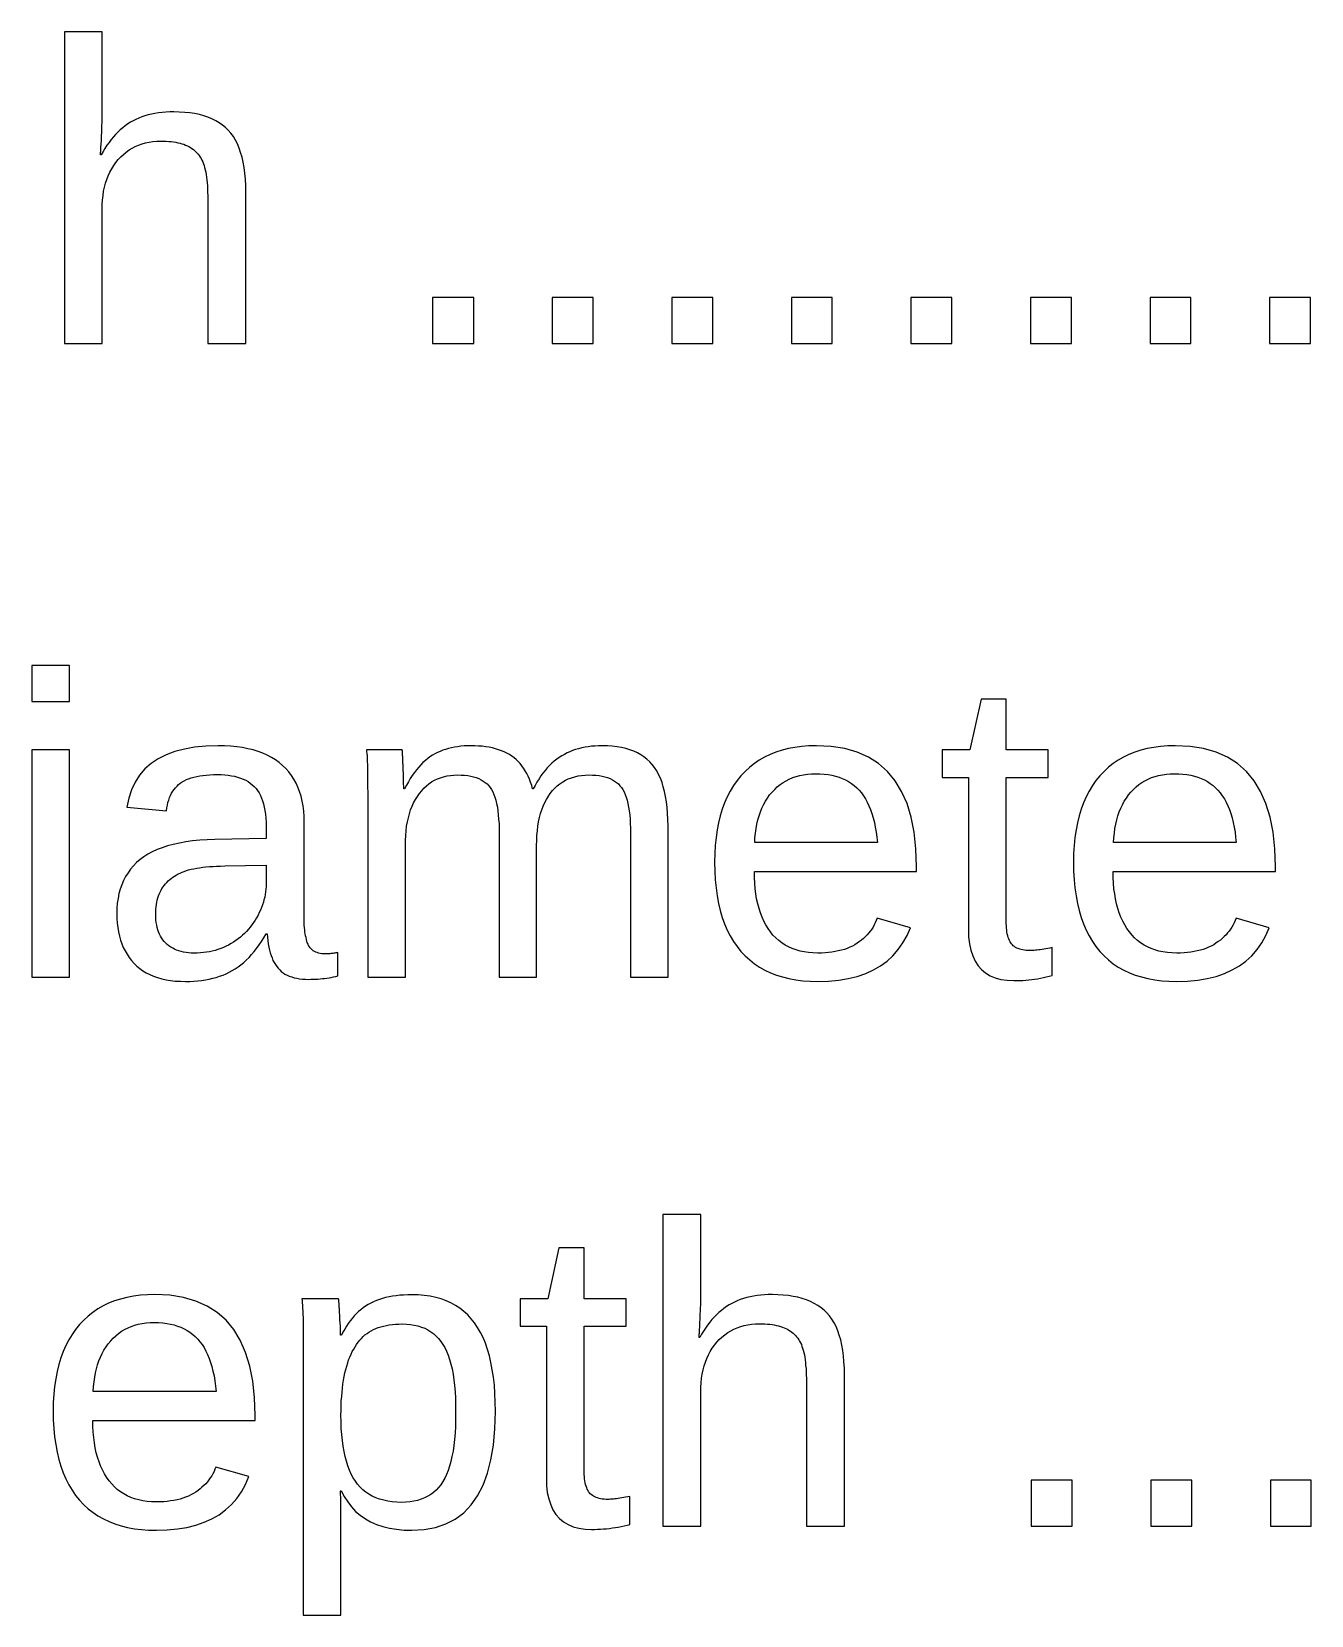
# Model space of a CAD drawing. Extents: x -27 to 133, y -77 to 15.
# Drawn here: x 105.74 to 112.55, y -30.22 to -21.78 of the extents above; entities that cross this region are included whole.
import ezdxf

# ---------------------------------------------------------------- set-up
doc = ezdxf.new("R2010")
doc.units = 0
doc.layers.get('0').update_dxf_attribs({"linetype": 'CONTINUOUS'})

msp = doc.modelspace()

# ---------------------------------------------------------------- linework, layer by layer
for points in [[(106.114, -22.7286), (106.115, -22.7033), (106.116, -22.6789), (106.119, -22.6552), (106.122, -22.6324), (106.127, -22.6104), (106.132, -22.5892), (106.139, -22.5688), (106.147, -22.5492), (106.155, -22.5304), (106.165, -22.5125), (106.176, -22.4953), (106.187, -22.4789), (106.2, -22.4634), (106.213, -22.4488), (106.228, -22.4354), (106.242, -22.4232), (106.258, -22.4121), (106.274, -22.4022), (106.291, -22.3935), (106.308, -22.3859), (106.327, -22.3795), (106.345, -22.3742), (106.365, -22.3702), (106.385, -22.3672), (106.406, -22.3655), (106.428, -22.3649), (106.442, -22.3651), (106.456, -22.3656), (106.469, -22.3665), (106.482, -22.3677), (106.495, -22.3692), (106.507, -22.3711), (106.518, -22.3734), (106.529, -22.3759), (106.539, -22.3789), (106.549, -22.3821), (106.559, -22.3857), (106.568, -22.3897), (106.576, -22.394), (106.584, -22.3987), (106.592, -22.4037), (106.6, -22.4092), (106.607, -22.415), (106.613, -22.4213), (106.619, -22.4279), (106.625, -22.4349), (106.631, -22.4423), (106.636, -22.4501), (106.641, -22.4583), (106.646, -22.4669), (106.65, -22.4758), (106.654, -22.4852), (106.657, -22.4951), (106.66, -22.5059), (106.663, -22.5173), (106.666, -22.5296), (106.668, -22.5426), (106.67, -22.5565), (106.672, -22.5711), (106.674, -22.5864), (106.675, -22.6026), (106.676, -22.6195), (106.676, -22.6372), (106.677, -22.6556), (106.677, -22.6749), (106.677, -23.4424), (106.88, -23.4424), (106.88, -22.6357), (106.879, -22.601), (106.877, -22.5679), (106.875, -22.5364), (106.871, -22.5064), (106.866, -22.478), (106.86, -22.4512), (106.852, -22.4259), (106.844, -22.4022), (106.835, -22.3801), (106.824, -22.3595), (106.813, -22.3406), (106.8, -22.3231), (106.786, -22.3073), (106.771, -22.2928), (106.755, -22.2795), (106.738, -22.2673), (106.719, -22.2563), (106.699, -22.2465), (106.678, -22.2378), (106.656, -22.2302), (106.632, -22.2239), (106.607, -22.2187), (106.581, -22.2146), (106.554, -22.2117), (106.525, -22.21), (106.496, -22.2094), (106.475, -22.2097), (106.454, -22.2107), (106.434, -22.2123), (106.414, -22.2146), (106.395, -22.2176), (106.377, -22.2212), (106.359, -22.2254), (106.342, -22.2304), (106.325, -22.2359), (106.309, -22.2422), (106.294, -22.249), (106.279, -22.2566), (106.265, -22.2648), (106.251, -22.2737), (106.237, -22.2833), (106.224, -22.2937), (106.211, -22.3048), (106.198, -22.3167), (106.186, -22.3294), (106.174, -22.3427), (106.162, -22.3569), (106.151, -22.3718), (106.14, -22.3874), (106.129, -22.4038), (106.119, -22.4209), (106.109, -22.4388), (106.105, -22.4388), (106.105, -22.4367), (106.106, -22.4339), (106.106, -22.4303), (106.106, -22.426), (106.107, -22.421), (106.107, -22.4153), (106.107, -22.4089), (106.108, -22.4017), (106.108, -22.3938), (106.109, -22.3851), (106.109, -22.3758), (106.11, -22.3657), (106.11, -22.3548), (106.111, -22.3437), (106.111, -22.3326), (106.112, -22.3215), (106.112, -22.3105), (106.113, -22.2996), (106.113, -22.2887), (106.113, -22.2778), (106.114, -22.267), (106.114, -22.2563), (106.114, -22.2456), (106.114, -22.235), (106.114, -22.2244), (106.114, -22.2139), (106.114, -21.782), (105.913, -21.782), (105.913, -23.4424), (106.114, -23.4424)], [(108.093, -23.1974), (107.874, -23.1974), (107.874, -23.4424), (108.093, -23.4424)], [(108.729, -23.1974), (108.511, -23.1974), (108.511, -23.4424), (108.729, -23.4424)], [(109.366, -23.1974), (109.148, -23.1974), (109.148, -23.4424), (109.366, -23.4424)], [(110.003, -23.1974), (109.785, -23.1974), (109.785, -23.4424), (110.003, -23.4424)], [(110.639, -23.1974), (110.421, -23.1974), (110.421, -23.4424), (110.639, -23.4424)], [(111.276, -23.1974), (111.058, -23.1974), (111.058, -23.4424), (111.276, -23.4424)], [(111.913, -23.1974), (111.695, -23.1974), (111.695, -23.4424), (111.913, -23.4424)], [(112.549, -23.1974), (112.331, -23.1974), (112.331, -23.4424), (112.549, -23.4424)], [(105.941, -25.1585), (105.739, -25.1585), (105.739, -25.3509), (105.941, -25.3509)], [(110.985, -26.8367), (111.001, -26.8362), (111.017, -26.8354), (111.033, -26.8343), (111.049, -26.8329), (111.065, -26.8311), (111.08, -26.829), (111.096, -26.8267), (111.111, -26.824), (111.127, -26.8209), (111.142, -26.8176), (111.158, -26.8139), (111.173, -26.81), (111.173, -26.6612), (111.162, -26.6635), (111.151, -26.6656), (111.14, -26.6676), (111.13, -26.6693), (111.12, -26.6709), (111.11, -26.6723), (111.102, -26.6735), (111.093, -26.6745), (111.085, -26.6753), (111.077, -26.676), (111.07, -26.6765), (111.063, -26.6767), (111.057, -26.6768), (111.046, -26.6766), (111.036, -26.676), (111.026, -26.675), (111.017, -26.6735), (111.009, -26.6716), (111.001, -26.6693), (110.993, -26.6666), (110.986, -26.6635), (110.979, -26.6599), (110.973, -26.656), (110.967, -26.6516), (110.962, -26.6468), (110.958, -26.6416), (110.953, -26.6359), (110.95, -26.6295), (110.946, -26.6225), (110.943, -26.615), (110.94, -26.6068), (110.937, -26.598), (110.935, -26.5885), (110.933, -26.5785), (110.932, -26.5678), (110.931, -26.5566), (110.93, -26.5447), (110.929, -26.5322), (110.929, -26.5191), (110.929, -25.7548), (111.153, -25.7548), (111.153, -25.6083), (110.929, -25.6083), (110.929, -25.3375), (110.795, -25.3375), (110.736, -25.6083), (110.588, -25.6083), (110.588, -25.7548), (110.728, -25.7548), (110.728, -26.5627), (110.729, -26.6033), (110.733, -26.6406), (110.741, -26.6746), (110.751, -26.7054), (110.764, -26.733), (110.779, -26.7573), (110.798, -26.7784), (110.819, -26.7963), (110.844, -26.8109), (110.871, -26.8222), (110.901, -26.8303), (110.934, -26.8352), (110.969, -26.8368)], [(105.941, -25.6083), (105.739, -25.6083), (105.739, -26.8189), (105.941, -26.8189)], [(106.581, -26.841), (106.602, -26.8399), (106.624, -26.8382), (106.644, -26.8358), (106.665, -26.8328), (106.684, -26.829), (106.703, -26.8246), (106.722, -26.8195), (106.74, -26.8137), (106.758, -26.8072), (106.775, -26.8), (106.791, -26.7922), (106.807, -26.7837), (106.823, -26.7743), (106.838, -26.764), (106.853, -26.7528), (106.868, -26.7405), (106.882, -26.7274), (106.897, -26.7132), (106.91, -26.6981), (106.924, -26.682), (106.937, -26.665), (106.95, -26.647), (106.963, -26.6281), (106.975, -26.6082), (106.987, -26.5873), (106.994, -26.5873), (106.995, -26.6062), (106.997, -26.6243), (106.999, -26.6416), (107.002, -26.6581), (107.005, -26.6739), (107.009, -26.6888), (107.014, -26.703), (107.019, -26.7163), (107.024, -26.7289), (107.03, -26.7407), (107.037, -26.7517), (107.044, -26.7619), (107.051, -26.7714), (107.06, -26.7801), (107.068, -26.7881), (107.078, -26.7954), (107.088, -26.802), (107.1, -26.8079), (107.111, -26.8131), (107.124, -26.8176), (107.137, -26.8214), (107.151, -26.8246), (107.166, -26.827), (107.181, -26.8287), (107.197, -26.8298), (107.214, -26.8301), (107.226, -26.83), (107.238, -26.8297), (107.251, -26.8292), (107.263, -26.8284), (107.275, -26.8275), (107.287, -26.8263), (107.299, -26.8249), (107.311, -26.8233), (107.323, -26.8215), (107.334, -26.8195), (107.346, -26.8173), (107.358, -26.8149), (107.37, -26.8122), (107.37, -26.6869), (107.364, -26.6881), (107.358, -26.6891), (107.353, -26.6901), (107.348, -26.691), (107.342, -26.6918), (107.337, -26.6925), (107.332, -26.6931), (107.327, -26.6936), (107.322, -26.694), (107.317, -26.6943), (107.313, -26.6945), (107.308, -26.6947), (107.304, -26.6947), (107.294, -26.6945), (107.284, -26.6937), (107.275, -26.6923), (107.267, -26.6904), (107.259, -26.688), (107.252, -26.6851), (107.245, -26.6816), (107.238, -26.6776), (107.233, -26.673), (107.227, -26.6679), (107.222, -26.6623), (107.218, -26.6561), (107.214, -26.6494), (107.211, -26.6422), (107.207, -26.6344), (107.205, -26.6262), (107.202, -26.6173), (107.2, -26.608), (107.197, -26.5982), (107.196, -26.5878), (107.194, -26.5769), (107.193, -26.5655), (107.192, -26.5535), (107.191, -26.5411), (107.191, -26.5281), (107.191, -26.5146), (107.191, -25.9932), (107.19, -25.9633), (107.188, -25.9344), (107.184, -25.9067), (107.18, -25.8801), (107.174, -25.8547), (107.166, -25.8303), (107.157, -25.807), (107.147, -25.7848), (107.135, -25.7637), (107.122, -25.7438), (107.108, -25.7249), (107.092, -25.7072), (107.075, -25.6905), (107.057, -25.675), (107.037, -25.6608), (107.016, -25.6478), (106.994, -25.636), (106.97, -25.6255), (106.945, -25.6162), (106.918, -25.6082), (106.891, -25.6014), (106.862, -25.5958), (106.831, -25.5915), (106.799, -25.5884), (106.766, -25.5865), (106.732, -25.5859), (106.667, -25.5878), (106.607, -25.5936), (106.552, -25.6033), (106.501, -25.6168), (106.455, -25.6342), (106.413, -25.6555), (106.375, -25.6806), (106.342, -25.7096), (106.314, -25.7425), (106.29, -25.7792), (106.271, -25.8198), (106.256, -25.8643), (106.246, -25.9126), (106.457, -25.9316), (106.459, -25.9165), (106.462, -25.902), (106.465, -25.8881), (106.469, -25.8749), (106.473, -25.8623), (106.478, -25.8504), (106.484, -25.8391), (106.49, -25.8285), (106.497, -25.8185), (106.505, -25.8092), (106.513, -25.8005), (106.521, -25.7925), (106.53, -25.7851), (106.54, -25.7783), (106.551, -25.772), (106.563, -25.7663), (106.575, -25.7612), (106.589, -25.7566), (106.603, -25.7525), (106.618, -25.749), (106.634, -25.746), (106.651, -25.7435), (106.669, -25.7416), (106.687, -25.7403), (106.707, -25.7395), (106.727, -25.7392), (106.748, -25.7396), (106.767, -25.7407), (106.786, -25.7426), (106.803, -25.7452), (106.82, -25.7486), (106.836, -25.7528), (106.851, -25.7577), (106.866, -25.7633), (106.879, -25.7698), (106.892, -25.7769), (106.903, -25.7849), (106.914, -25.7935), (106.924, -25.803), (106.934, -25.8133), (106.942, -25.8246), (106.95, -25.8369), (106.957, -25.8502), (106.963, -25.8644), (106.969, -25.8797), (106.974, -25.896), (106.978, -25.9132), (106.981, -25.9315), (106.984, -25.9507), (106.986, -25.971), (106.987, -25.9922), (106.987, -26.0144), (106.987, -26.0805), (106.715, -26.0849), (106.674, -26.0865), (106.634, -26.0892), (106.596, -26.093), (106.56, -26.098), (106.526, -26.104), (106.493, -26.1111), (106.463, -26.1194), (106.434, -26.1288), (106.407, -26.1393), (106.381, -26.1509), (106.358, -26.1636), (106.336, -26.1774), (106.316, -26.1923), (106.298, -26.2083), (106.281, -26.2254), (106.266, -26.2435), (106.252, -26.2626), (106.239, -26.2827), (106.228, -26.3039), (106.219, -26.3261), (106.211, -26.3493), (106.204, -26.3736), (106.199, -26.3989), (106.195, -26.4252), (106.193, -26.4526), (106.193, -26.481), (106.193, -26.5064), (106.195, -26.531), (106.197, -26.5547), (106.201, -26.5775), (106.206, -26.5995), (106.212, -26.6207), (106.219, -26.641), (106.227, -26.6605), (106.237, -26.6791), (106.247, -26.6968), (106.258, -26.7138), (106.271, -26.7298), (106.284, -26.7451), (106.299, -26.7593), (106.315, -26.7724), (106.331, -26.7844), (106.349, -26.7952), (106.368, -26.8049), (106.388, -26.8134), (106.409, -26.8208), (106.432, -26.8271), (106.455, -26.8322), (106.479, -26.8362), (106.504, -26.839), (106.531, -26.8407), (106.558, -26.8413)], [(107.729, -26.1174), (107.729, -26.0903), (107.731, -26.0642), (107.733, -26.039), (107.736, -26.0148), (107.74, -25.9916), (107.745, -25.9693), (107.751, -25.9479), (107.757, -25.9276), (107.765, -25.9081), (107.773, -25.8896), (107.783, -25.8721), (107.793, -25.8555), (107.804, -25.8399), (107.816, -25.8253), (107.828, -25.8119), (107.841, -25.7997), (107.855, -25.7886), (107.869, -25.7787), (107.885, -25.77), (107.9, -25.7624), (107.916, -25.756), (107.933, -25.7508), (107.951, -25.7467), (107.969, -25.7438), (107.988, -25.742), (108.008, -25.7414), (108.026, -25.7418), (108.044, -25.743), (108.061, -25.745), (108.077, -25.7478), (108.092, -25.7514), (108.107, -25.7557), (108.12, -25.7609), (108.133, -25.7669), (108.144, -25.7736), (108.155, -25.7812), (108.164, -25.7895), (108.173, -25.7986), (108.181, -25.8086), (108.188, -25.8195), (108.195, -25.8318), (108.201, -25.8453), (108.206, -25.8602), (108.211, -25.8763), (108.215, -25.8936), (108.219, -25.9123), (108.222, -25.9323), (108.224, -25.9535), (108.226, -25.9761), (108.228, -25.9999), (108.229, -26.025), (108.229, -26.0514), (108.229, -26.8189), (108.428, -26.8189), (108.428, -26.1174), (108.429, -26.0902), (108.43, -26.0639), (108.432, -26.0386), (108.435, -26.0143), (108.439, -25.991), (108.444, -25.9686), (108.449, -25.9472), (108.456, -25.9268), (108.463, -25.9074), (108.472, -25.8889), (108.481, -25.8714), (108.491, -25.8549), (108.501, -25.8393), (108.513, -25.8249), (108.525, -25.8115), (108.538, -25.7994), (108.552, -25.7884), (108.567, -25.7785), (108.582, -25.7698), (108.597, -25.7623), (108.614, -25.7559), (108.631, -25.7507), (108.649, -25.7466), (108.668, -25.7437), (108.687, -25.742), (108.707, -25.7414), (108.726, -25.7418), (108.744, -25.743), (108.761, -25.745), (108.777, -25.7478), (108.792, -25.7514), (108.806, -25.7557), (108.819, -25.7609), (108.832, -25.7669), (108.843, -25.7736), (108.854, -25.7812), (108.864, -25.7895), (108.872, -25.7986), (108.88, -25.8086), (108.887, -25.8195), (108.894, -25.8318), (108.9, -25.8453), (108.905, -25.8602), (108.91, -25.8763), (108.914, -25.8936), (108.918, -25.9123), (108.921, -25.9323), (108.924, -25.9535), (108.926, -25.9761), (108.927, -25.9999), (108.928, -26.025), (108.928, -26.0514), (108.928, -26.8189), (109.128, -26.8189), (109.128, -26.0122), (109.127, -25.978), (109.126, -25.9453), (109.123, -25.9142), (109.12, -25.8845), (109.115, -25.8563), (109.11, -25.8297), (109.103, -25.8046), (109.096, -25.7809), (109.088, -25.7588), (109.078, -25.7382), (109.068, -25.7191), (109.056, -25.7016), (109.044, -25.6855), (109.031, -25.6707), (109.016, -25.6572), (109, -25.6448), (108.983, -25.6336), (108.965, -25.6236), (108.946, -25.6148), (108.925, -25.6071), (108.904, -25.6006), (108.881, -25.5953), (108.857, -25.5912), (108.831, -25.5883), (108.805, -25.5865), (108.777, -25.5859), (108.758, -25.5862), (108.739, -25.5872), (108.721, -25.5888), (108.703, -25.591), (108.686, -25.5938), (108.669, -25.5973), (108.652, -25.6015), (108.636, -25.6062), (108.62, -25.6116), (108.605, -25.6177), (108.59, -25.6244), (108.576, -25.6317), (108.562, -25.6396), (108.548, -25.6483), (108.535, -25.6577), (108.522, -25.668), (108.51, -25.6791), (108.497, -25.691), (108.485, -25.7037), (108.474, -25.7172), (108.462, -25.7316), (108.451, -25.7467), (108.441, -25.7626), (108.43, -25.7794), (108.42, -25.7969), (108.41, -25.8153), (108.407, -25.8153), (108.402, -25.7972), (108.396, -25.78), (108.39, -25.7635), (108.383, -25.7477), (108.376, -25.7328), (108.368, -25.7186), (108.359, -25.7052), (108.35, -25.6925), (108.34, -25.6806), (108.33, -25.6695), (108.319, -25.6591), (108.308, -25.6495), (108.296, -25.6407), (108.283, -25.6326), (108.27, -25.6252), (108.256, -25.6183), (108.241, -25.6122), (108.226, -25.6067), (108.209, -25.6018), (108.193, -25.5976), (108.175, -25.594), (108.157, -25.5911), (108.138, -25.5888), (108.119, -25.5872), (108.099, -25.5862), (108.078, -25.5859), (108.06, -25.5862), (108.042, -25.5871), (108.024, -25.5886), (108.007, -25.5907), (107.991, -25.5933), (107.974, -25.5966), (107.959, -25.6005), (107.943, -25.605), (107.928, -25.61), (107.914, -25.6157), (107.9, -25.622), (107.886, -25.6288), (107.873, -25.6363), (107.86, -25.6445), (107.848, -25.6536), (107.836, -25.6637), (107.823, -25.6747), (107.812, -25.6866), (107.8, -25.6994), (107.788, -25.7132), (107.777, -25.7279), (107.766, -25.7435), (107.755, -25.7601), (107.745, -25.7775), (107.735, -25.7959), (107.724, -25.8153), (107.721, -25.8153), (107.721, -25.802), (107.72, -25.7894), (107.72, -25.7775), (107.72, -25.7662), (107.719, -25.7556), (107.719, -25.7457), (107.719, -25.7365), (107.719, -25.7279), (107.718, -25.72), (107.718, -25.7127), (107.718, -25.7061), (107.717, -25.7002), (107.717, -25.695), (107.717, -25.6901), (107.717, -25.6854), (107.716, -25.6807), (107.716, -25.6761), (107.716, -25.6715), (107.716, -25.6671), (107.716, -25.6628), (107.715, -25.6585), (107.715, -25.6543), (107.715, -25.6502), (107.715, -25.6462), (107.715, -25.6423), (107.714, -25.6385), (107.714, -25.6348), (107.714, -25.6314), (107.714, -25.6281), (107.714, -25.6251), (107.713, -25.6224), (107.713, -25.6198), (107.713, -25.6175), (107.713, -25.6154), (107.713, -25.6135), (107.713, -25.6119), (107.712, -25.6104), (107.712, -25.6092), (107.712, -25.6083), (107.522, -25.6083), (107.523, -25.6165), (107.524, -25.6266), (107.525, -25.6387), (107.525, -25.6528), (107.526, -25.6688), (107.527, -25.6867), (107.527, -25.7066), (107.528, -25.7284), (107.528, -25.7522), (107.528, -25.7779), (107.528, -25.8056), (107.529, -25.8352), (107.529, -25.8667), (107.529, -26.8189), (107.729, -26.8189)], [(109.983, -26.8396), (110.037, -26.8345), (110.088, -26.826), (110.136, -26.8142), (110.181, -26.7989), (110.222, -26.7803), (110.26, -26.7583), (110.295, -26.7328), (110.326, -26.704), (110.354, -26.6718), (110.379, -26.6362), (110.401, -26.5972), (110.419, -26.5549), (110.242, -26.5045), (110.237, -26.5167), (110.232, -26.5286), (110.226, -26.5402), (110.22, -26.5514), (110.213, -26.5623), (110.205, -26.5729), (110.197, -26.5832), (110.188, -26.5931), (110.179, -26.6027), (110.169, -26.6119), (110.158, -26.6208), (110.147, -26.6294), (110.135, -26.6377), (110.123, -26.6455), (110.11, -26.6526), (110.096, -26.6591), (110.082, -26.6651), (110.067, -26.6703), (110.051, -26.675), (110.035, -26.6791), (110.018, -26.6825), (110.001, -26.6853), (109.983, -26.6875), (109.964, -26.689), (109.945, -26.6899), (109.925, -26.6903), (109.9, -26.6896), (109.876, -26.6876), (109.853, -26.6842), (109.831, -26.6796), (109.81, -26.6735), (109.79, -26.6662), (109.77, -26.6575), (109.752, -26.6475), (109.734, -26.6361), (109.718, -26.6234), (109.702, -26.6093), (109.687, -26.594), (109.674, -26.5773), (109.661, -26.5593), (109.649, -26.5402), (109.639, -26.52), (109.629, -26.4987), (109.62, -26.4762), (109.613, -26.4527), (109.606, -26.428), (109.6, -26.4021), (109.596, -26.3752), (109.592, -26.3471), (109.59, -26.3179), (109.588, -26.2876), (109.588, -26.2561), (110.451, -26.2561), (110.451, -26.2293), (110.448, -26.1341), (110.439, -26.0465), (110.423, -25.9666), (110.401, -25.8943), (110.372, -25.8295), (110.338, -25.7724), (110.297, -25.7229), (110.249, -25.6811), (110.196, -25.6468), (110.136, -25.6202), (110.069, -25.6011), (109.997, -25.5897), (109.918, -25.5859), (109.878, -25.5868), (109.84, -25.5897), (109.804, -25.5944), (109.769, -25.601), (109.735, -25.6096), (109.703, -25.62), (109.672, -25.6323), (109.642, -25.6465), (109.614, -25.6626), (109.588, -25.6806), (109.563, -25.7005), (109.539, -25.7222), (109.516, -25.7459), (109.496, -25.7713), (109.477, -25.7984), (109.459, -25.8272), (109.443, -25.8576), (109.429, -25.8897), (109.417, -25.9234), (109.406, -25.9588), (109.397, -25.9958), (109.389, -26.0345), (109.384, -26.0748), (109.379, -26.1168), (109.377, -26.1605), (109.376, -26.2058), (109.377, -26.2534), (109.379, -26.2992), (109.384, -26.3431), (109.389, -26.3852), (109.397, -26.4255), (109.406, -26.4639), (109.417, -26.5005), (109.429, -26.5352), (109.443, -26.5681), (109.459, -26.5992), (109.477, -26.6284), (109.496, -26.6558), (109.516, -26.6813), (109.539, -26.705), (109.563, -26.7267), (109.588, -26.7466), (109.615, -26.7646), (109.643, -26.7807), (109.673, -26.7949), (109.705, -26.8072), (109.738, -26.8176), (109.772, -26.8262), (109.808, -26.8328), (109.846, -26.8375), (109.885, -26.8404), (109.925, -26.8413)], [(111.894, -26.8396), (111.949, -26.8345), (112, -26.826), (112.047, -26.8142), (112.092, -26.7989), (112.133, -26.7803), (112.171, -26.7583), (112.206, -26.7328), (112.237, -26.704), (112.265, -26.6718), (112.29, -26.6362), (112.312, -26.5972), (112.33, -26.5549), (112.153, -26.5045), (112.149, -26.5167), (112.143, -26.5286), (112.138, -26.5402), (112.131, -26.5514), (112.124, -26.5623), (112.117, -26.5729), (112.108, -26.5832), (112.1, -26.5931), (112.09, -26.6027), (112.08, -26.6119), (112.07, -26.6208), (112.058, -26.6294), (112.046, -26.6377), (112.034, -26.6455), (112.021, -26.6526), (112.007, -26.6591), (111.993, -26.6651), (111.978, -26.6703), (111.963, -26.675), (111.946, -26.6791), (111.93, -26.6825), (111.912, -26.6853), (111.894, -26.6875), (111.876, -26.689), (111.856, -26.6899), (111.837, -26.6903), (111.812, -26.6896), (111.788, -26.6876), (111.764, -26.6842), (111.742, -26.6796), (111.721, -26.6735), (111.701, -26.6662), (111.681, -26.6575), (111.663, -26.6475), (111.645, -26.6361), (111.629, -26.6234), (111.613, -26.6093), (111.599, -26.594), (111.585, -26.5773), (111.572, -26.5593), (111.56, -26.5402), (111.55, -26.52), (111.54, -26.4987), (111.531, -26.4762), (111.524, -26.4527), (111.517, -26.428), (111.511, -26.4021), (111.507, -26.3752), (111.503, -26.3471), (111.501, -26.3179), (111.499, -26.2876), (111.499, -26.2561), (112.363, -26.2561), (112.363, -26.2293), (112.359, -26.1341), (112.35, -26.0465), (112.334, -25.9666), (112.312, -25.8943), (112.284, -25.8295), (112.249, -25.7724), (112.208, -25.7229), (112.16, -25.6811), (112.107, -25.6468), (112.047, -25.6202), (111.98, -25.6011), (111.908, -25.5897), (111.829, -25.5859), (111.789, -25.5868), (111.751, -25.5897), (111.715, -25.5944), (111.68, -25.601), (111.646, -25.6096), (111.614, -25.62), (111.583, -25.6323), (111.554, -25.6465), (111.525, -25.6626), (111.499, -25.6806), (111.474, -25.7005), (111.45, -25.7222), (111.428, -25.7459), (111.407, -25.7713), (111.388, -25.7984), (111.37, -25.8272), (111.355, -25.8576), (111.34, -25.8897), (111.328, -25.9234), (111.317, -25.9588), (111.308, -25.9958), (111.301, -26.0345), (111.295, -26.0748), (111.291, -26.1168), (111.288, -26.1605), (111.287, -26.2058), (111.288, -26.2534), (111.291, -26.2992), (111.295, -26.3431), (111.301, -26.3852), (111.308, -26.4255), (111.317, -26.4639), (111.328, -26.5005), (111.34, -26.5352), (111.355, -26.5681), (111.37, -26.5992), (111.388, -26.6284), (111.407, -26.6558), (111.428, -26.6813), (111.45, -26.705), (111.474, -26.7267), (111.499, -26.7466), (111.526, -26.7646), (111.555, -26.7807), (111.585, -26.7949), (111.616, -26.8072), (111.649, -26.8176), (111.684, -26.8262), (111.72, -26.8328), (111.757, -26.8375), (111.796, -26.8404), (111.837, -26.8413)], [(109.591, -26.0758), (109.594, -26.0508), (109.597, -26.0266), (109.601, -26.0033), (109.607, -25.9809), (109.613, -25.9593), (109.62, -25.9386), (109.628, -25.9188), (109.637, -25.8998), (109.647, -25.8817), (109.658, -25.8645), (109.669, -25.8481), (109.682, -25.8326), (109.696, -25.8181), (109.71, -25.8048), (109.725, -25.7926), (109.741, -25.7816), (109.757, -25.7718), (109.774, -25.7631), (109.792, -25.7556), (109.811, -25.7492), (109.83, -25.744), (109.85, -25.7399), (109.871, -25.737), (109.892, -25.7353), (109.914, -25.7347), (109.937, -25.7352), (109.959, -25.7368), (109.98, -25.7394), (110.001, -25.743), (110.02, -25.7477), (110.039, -25.7534), (110.056, -25.7602), (110.073, -25.768), (110.09, -25.7768), (110.105, -25.7867), (110.119, -25.7976), (110.133, -25.8095), (110.146, -25.8225), (110.158, -25.8367), (110.169, -25.852), (110.18, -25.8686), (110.189, -25.8864), (110.198, -25.9054), (110.207, -25.9257), (110.214, -25.9471), (110.221, -25.9698), (110.227, -25.9938), (110.232, -26.0189), (110.237, -26.0453), (110.24, -26.0729), (110.243, -26.1017), (109.59, -26.1017)], [(111.502, -26.0758), (111.505, -26.0508), (111.508, -26.0266), (111.513, -26.0033), (111.518, -25.9809), (111.524, -25.9593), (111.531, -25.9386), (111.539, -25.9188), (111.548, -25.8998), (111.558, -25.8817), (111.569, -25.8645), (111.581, -25.8481), (111.593, -25.8326), (111.607, -25.8181), (111.621, -25.8048), (111.636, -25.7926), (111.652, -25.7816), (111.668, -25.7718), (111.685, -25.7631), (111.703, -25.7556), (111.722, -25.7492), (111.741, -25.744), (111.761, -25.7399), (111.782, -25.737), (111.803, -25.7353), (111.825, -25.7347), (111.848, -25.7352), (111.87, -25.7368), (111.891, -25.7394), (111.912, -25.743), (111.931, -25.7477), (111.95, -25.7534), (111.968, -25.7602), (111.985, -25.768), (112.001, -25.7768), (112.016, -25.7867), (112.031, -25.7976), (112.044, -25.8095), (112.057, -25.8225), (112.069, -25.8367), (112.08, -25.852), (112.091, -25.8686), (112.101, -25.8864), (112.11, -25.9054), (112.118, -25.9257), (112.125, -25.9471), (112.132, -25.9698), (112.138, -25.9938), (112.143, -26.0189), (112.148, -26.0453), (112.151, -26.0729), (112.154, -26.1017), (111.501, -26.1017)], [(106.589, -26.6899), (106.575, -26.689), (106.561, -26.6874), (106.548, -26.6852), (106.535, -26.6823), (106.523, -26.6788), (106.511, -26.6747), (106.5, -26.6699), (106.49, -26.6645), (106.48, -26.6585), (106.47, -26.6518), (106.461, -26.6445), (106.453, -26.6366), (106.445, -26.628), (106.438, -26.619), (106.431, -26.6094), (106.425, -26.5993), (106.42, -26.5886), (106.415, -26.5774), (106.411, -26.5657), (106.407, -26.5535), (106.405, -26.5407), (106.402, -26.5274), (106.401, -26.5136), (106.4, -26.4993), (106.4, -26.4844), (106.4, -26.4706), (106.4, -26.4573), (106.402, -26.4444), (106.403, -26.4319), (106.405, -26.4198), (106.408, -26.4081), (106.411, -26.3968), (106.414, -26.386), (106.418, -26.3755), (106.423, -26.3655), (106.428, -26.3558), (106.433, -26.3466), (106.439, -26.3378), (106.445, -26.3294), (106.452, -26.3213), (106.459, -26.3135), (106.466, -26.3061), (106.474, -26.2991), (106.482, -26.2924), (106.491, -26.286), (106.5, -26.28), (106.509, -26.2743), (106.519, -26.2689), (106.529, -26.264), (106.54, -26.2593), (106.551, -26.255), (106.563, -26.251), (106.575, -26.2473), (106.589, -26.2439), (106.603, -26.2408), (106.618, -26.238), (106.633, -26.2355), (106.65, -26.2332), (106.667, -26.2313), (106.686, -26.2296), (106.705, -26.2282), (106.724, -26.2272), (106.745, -26.2264), (106.767, -26.2259), (106.987, -26.2214), (106.987, -26.321), (106.987, -26.3353), (106.986, -26.3495), (106.984, -26.3636), (106.982, -26.3777), (106.98, -26.3917), (106.976, -26.4057), (106.973, -26.4196), (106.968, -26.4334), (106.963, -26.4472), (106.958, -26.4609), (106.951, -26.4746), (106.945, -26.4882), (106.937, -26.5017), (106.929, -26.515), (106.921, -26.5279), (106.912, -26.5403), (106.903, -26.5522), (106.894, -26.5637), (106.883, -26.5748), (106.873, -26.5854), (106.862, -26.5956), (106.851, -26.6054), (106.839, -26.6147), (106.827, -26.6235), (106.814, -26.6319), (106.801, -26.6399), (106.788, -26.6474), (106.774, -26.6542), (106.76, -26.6605), (106.746, -26.6661), (106.731, -26.6712), (106.716, -26.6757), (106.701, -26.6795), (106.686, -26.6828), (106.67, -26.6855), (106.654, -26.6876), (106.638, -26.6891), (106.621, -26.69), (106.604, -26.6903)], [(109.302, -29.0286), (109.303, -29.0033), (109.304, -28.9789), (109.307, -28.9552), (109.31, -28.9324), (109.315, -28.9104), (109.32, -28.8892), (109.327, -28.8688), (109.335, -28.8492), (109.343, -28.8304), (109.353, -28.8125), (109.363, -28.7953), (109.375, -28.7789), (109.388, -28.7634), (109.401, -28.7488), (109.415, -28.7354), (109.43, -28.7232), (109.446, -28.7121), (109.462, -28.7022), (109.479, -28.6935), (109.496, -28.6859), (109.515, -28.6795), (109.533, -28.6742), (109.553, -28.6702), (109.573, -28.6672), (109.594, -28.6655), (109.615, -28.6649), (109.63, -28.6651), (109.644, -28.6656), (109.657, -28.6665), (109.67, -28.6677), (109.682, -28.6692), (109.694, -28.6711), (109.706, -28.6734), (109.717, -28.6759), (109.727, -28.6789), (109.737, -28.6821), (109.747, -28.6857), (109.756, -28.6897), (109.764, -28.694), (109.772, -28.6987), (109.78, -28.7037), (109.787, -28.7092), (109.794, -28.715), (109.801, -28.7213), (109.807, -28.7279), (109.813, -28.7349), (109.819, -28.7423), (109.824, -28.7501), (109.829, -28.7583), (109.834, -28.7669), (109.838, -28.7758), (109.841, -28.7852), (109.845, -28.7951), (109.848, -28.8059), (109.851, -28.8173), (109.854, -28.8296), (109.856, -28.8426), (109.858, -28.8565), (109.86, -28.8711), (109.861, -28.8864), (109.863, -28.9026), (109.864, -28.9195), (109.864, -28.9372), (109.865, -28.9556), (109.865, -28.9749), (109.865, -29.7424), (110.067, -29.7424), (110.067, -28.9357), (110.067, -28.901), (110.065, -28.8679), (110.063, -28.8364), (110.059, -28.8064), (110.054, -28.778), (110.048, -28.7512), (110.04, -28.7259), (110.032, -28.7022), (110.023, -28.6801), (110.012, -28.6595), (110.001, -28.6406), (109.988, -28.6231), (109.974, -28.6073), (109.959, -28.5928), (109.943, -28.5795), (109.925, -28.5673), (109.907, -28.5563), (109.887, -28.5465), (109.866, -28.5378), (109.843, -28.5302), (109.82, -28.5239), (109.795, -28.5187), (109.769, -28.5146), (109.742, -28.5117), (109.713, -28.51), (109.684, -28.5094), (109.662, -28.5097), (109.642, -28.5107), (109.622, -28.5123), (109.602, -28.5146), (109.583, -28.5176), (109.565, -28.5212), (109.547, -28.5254), (109.53, -28.5304), (109.513, -28.5359), (109.497, -28.5422), (109.482, -28.549), (109.467, -28.5566), (109.453, -28.5648), (109.439, -28.5737), (109.425, -28.5833), (109.412, -28.5937), (109.399, -28.6048), (109.386, -28.6167), (109.374, -28.6294), (109.362, -28.6427), (109.35, -28.6569), (109.339, -28.6718), (109.328, -28.6874), (109.317, -28.7038), (109.307, -28.7209), (109.297, -28.7388), (109.293, -28.7388), (109.293, -28.7367), (109.294, -28.7339), (109.294, -28.7303), (109.294, -28.726), (109.294, -28.721), (109.295, -28.7153), (109.295, -28.7089), (109.296, -28.7017), (109.296, -28.6938), (109.297, -28.6851), (109.297, -28.6758), (109.298, -28.6657), (109.298, -28.6548), (109.299, -28.6437), (109.299, -28.6326), (109.3, -28.6215), (109.3, -28.6105), (109.301, -28.5996), (109.301, -28.5887), (109.301, -28.5778), (109.302, -28.567), (109.302, -28.5563), (109.302, -28.5456), (109.302, -28.535), (109.302, -28.5244), (109.302, -28.5139), (109.302, -28.082), (109.101, -28.082), (109.101, -29.7424), (109.302, -29.7424)], [(108.737, -29.7602), (108.753, -29.7597), (108.769, -29.7589), (108.785, -29.7578), (108.801, -29.7563), (108.817, -29.7546), (108.832, -29.7525), (108.848, -29.7501), (108.863, -29.7474), (108.879, -29.7444), (108.894, -29.7411), (108.91, -29.7374), (108.925, -29.7335), (108.925, -29.5846), (108.914, -29.587), (108.902, -29.5891), (108.892, -29.591), (108.882, -29.5928), (108.872, -29.5944), (108.862, -29.5958), (108.854, -29.597), (108.845, -29.598), (108.837, -29.5988), (108.829, -29.5995), (108.822, -29.5999), (108.815, -29.6002), (108.809, -29.6003), (108.798, -29.6001), (108.788, -29.5995), (108.778, -29.5984), (108.769, -29.597), (108.761, -29.5951), (108.753, -29.5928), (108.745, -29.5901), (108.738, -29.587), (108.731, -29.5834), (108.725, -29.5795), (108.719, -29.5751), (108.714, -29.5703), (108.71, -29.5651), (108.705, -29.5593), (108.702, -29.553), (108.698, -29.546), (108.695, -29.5385), (108.692, -29.5303), (108.689, -29.5215), (108.687, -29.512), (108.685, -29.502), (108.684, -29.4913), (108.683, -29.4801), (108.682, -29.4682), (108.681, -29.4557), (108.681, -29.4425), (108.681, -28.6783), (108.905, -28.6783), (108.905, -28.5318), (108.681, -28.5318), (108.681, -28.261), (108.547, -28.261), (108.488, -28.5318), (108.34, -28.5318), (108.34, -28.6783), (108.48, -28.6783), (108.48, -29.4862), (108.481, -29.5267), (108.485, -29.564), (108.493, -29.5981), (108.503, -29.6289), (108.515, -29.6565), (108.531, -29.6808), (108.55, -29.7019), (108.571, -29.7198), (108.596, -29.7344), (108.623, -29.7457), (108.653, -29.7538), (108.686, -29.7587), (108.721, -29.7603)], [(106.46, -29.7631), (106.515, -29.758), (106.566, -29.7495), (106.614, -29.7377), (106.658, -29.7224), (106.699, -29.7038), (106.737, -29.6817), (106.772, -29.6563), (106.803, -29.6275), (106.832, -29.5953), (106.856, -29.5597), (106.878, -29.5207), (106.896, -29.4783), (106.72, -29.428), (106.715, -29.4402), (106.71, -29.4521), (106.704, -29.4637), (106.698, -29.4749), (106.69, -29.4858), (106.683, -29.4964), (106.675, -29.5067), (106.666, -29.5166), (106.656, -29.5261), (106.646, -29.5354), (106.636, -29.5443), (106.625, -29.5529), (106.613, -29.5612), (106.6, -29.5689), (106.587, -29.5761), (106.574, -29.5826), (106.559, -29.5885), (106.544, -29.5938), (106.529, -29.5985), (106.513, -29.6025), (106.496, -29.606), (106.479, -29.6088), (106.461, -29.6109), (106.442, -29.6125), (106.423, -29.6134), (106.403, -29.6137), (106.378, -29.6131), (106.354, -29.6111), (106.331, -29.6077), (106.309, -29.603), (106.287, -29.597), (106.267, -29.5897), (106.248, -29.581), (106.229, -29.571), (106.212, -29.5596), (106.195, -29.5469), (106.18, -29.5328), (106.165, -29.5175), (106.151, -29.5007), (106.138, -29.4828), (106.127, -29.4637), (106.116, -29.4435), (106.106, -29.4222), (106.098, -29.3997), (106.09, -29.3762), (106.083, -29.3515), (106.078, -29.3256), (106.073, -29.2987), (106.07, -29.2706), (106.067, -29.2414), (106.065, -29.2111), (106.065, -29.1796), (106.929, -29.1796), (106.929, -29.1528), (106.926, -29.0576), (106.916, -28.97), (106.9, -28.8901), (106.878, -28.8177), (106.85, -28.753), (106.815, -28.6959), (106.774, -28.6464), (106.727, -28.6046), (106.673, -28.5703), (106.613, -28.5436), (106.547, -28.5246), (106.474, -28.5132), (106.395, -28.5094), (106.356, -28.5103), (106.318, -28.5132), (106.281, -28.5179), (106.246, -28.5245), (106.212, -28.5331), (106.18, -28.5435), (106.149, -28.5558), (106.12, -28.57), (106.092, -28.5861), (106.065, -28.6041), (106.04, -28.6239), (106.016, -28.6457), (105.994, -28.6694), (105.973, -28.6948), (105.954, -28.7219), (105.937, -28.7507), (105.921, -28.7811), (105.907, -28.8132), (105.894, -28.8469), (105.883, -28.8823), (105.874, -28.9193), (105.867, -28.958), (105.861, -28.9983), (105.857, -29.0403), (105.854, -29.084), (105.854, -29.1293), (105.854, -29.1769), (105.857, -29.2227), (105.861, -29.2666), (105.867, -29.3087), (105.874, -29.349), (105.883, -29.3874), (105.894, -29.424), (105.907, -29.4587), (105.921, -29.4916), (105.937, -29.5227), (105.954, -29.5519), (105.973, -29.5793), (105.994, -29.6048), (106.016, -29.6285), (106.04, -29.6502), (106.066, -29.6701), (106.092, -29.6881), (106.121, -29.7042), (106.151, -29.7184), (106.182, -29.7307), (106.215, -29.7411), (106.25, -29.7496), (106.286, -29.7563), (106.323, -29.761), (106.362, -29.7638), (106.403, -29.7648)], [(107.386, -29.7447), (107.386, -29.7178), (107.386, -29.693), (107.386, -29.6702), (107.386, -29.6494), (107.386, -29.6307), (107.386, -29.614), (107.385, -29.5994), (107.385, -29.5868), (107.384, -29.5763), (107.384, -29.5677), (107.383, -29.5613), (107.383, -29.5568), (107.382, -29.5544), (107.388, -29.5544), (107.403, -29.5855), (107.422, -29.6142), (107.442, -29.6403), (107.464, -29.664), (107.489, -29.6851), (107.516, -29.7038), (107.544, -29.72), (107.576, -29.7337), (107.609, -29.7449), (107.644, -29.7536), (107.682, -29.7598), (107.722, -29.7635), (107.764, -29.7648), (107.829, -29.761), (107.89, -29.7498), (107.945, -29.7311), (107.995, -29.7048), (108.04, -29.6711), (108.08, -29.6299), (108.114, -29.5812), (108.143, -29.525), (108.167, -29.4613), (108.185, -29.3901), (108.198, -29.3114), (108.206, -29.2252), (108.209, -29.1315), (108.208, -29.0831), (108.206, -29.0367), (108.203, -28.9924), (108.198, -28.9501), (108.192, -28.9098), (108.185, -28.8715), (108.177, -28.8353), (108.167, -28.8011), (108.156, -28.7689), (108.143, -28.7387), (108.13, -28.7106), (108.114, -28.6845), (108.098, -28.6604), (108.08, -28.6382), (108.061, -28.6178), (108.041, -28.5992), (108.019, -28.5824), (107.996, -28.5673), (107.972, -28.554), (107.946, -28.5424), (107.919, -28.5327), (107.891, -28.5247), (107.861, -28.5185), (107.83, -28.514), (107.797, -28.5114), (107.764, -28.5105), (107.742, -28.5108), (107.72, -28.5117), (107.7, -28.5133), (107.68, -28.5154), (107.661, -28.5182), (107.642, -28.5216), (107.624, -28.5256), (107.607, -28.5302), (107.591, -28.5354), (107.575, -28.5413), (107.559, -28.5478), (107.545, -28.5548), (107.531, -28.5625), (107.517, -28.5709), (107.504, -28.58), (107.492, -28.5897), (107.48, -28.6002), (107.468, -28.6114), (107.457, -28.6233), (107.446, -28.6359), (107.435, -28.6492), (107.425, -28.6633), (107.415, -28.678), (107.406, -28.6934), (107.397, -28.7096), (107.389, -28.7264), (107.384, -28.7264), (107.384, -28.723), (107.384, -28.7191), (107.384, -28.7147), (107.384, -28.71), (107.384, -28.7048), (107.384, -28.6992), (107.383, -28.6932), (107.383, -28.6867), (107.383, -28.6799), (107.383, -28.6726), (107.382, -28.6648), (107.382, -28.6567), (107.381, -28.6481), (107.381, -28.6395), (107.381, -28.6313), (107.38, -28.6234), (107.38, -28.6158), (107.379, -28.6086), (107.379, -28.6018), (107.379, -28.5953), (107.378, -28.5891), (107.378, -28.5833), (107.377, -28.5779), (107.377, -28.5728), (107.377, -28.568), (107.376, -28.5637), (107.376, -28.5596), (107.376, -28.5558), (107.375, -28.5522), (107.375, -28.549), (107.375, -28.546), (107.375, -28.5432), (107.374, -28.5408), (107.374, -28.5386), (107.374, -28.5367), (107.374, -28.535), (107.373, -28.5337), (107.373, -28.5326), (107.373, -28.5318), (107.178, -28.5318), (107.179, -28.5418), (107.18, -28.5533), (107.181, -28.5664), (107.182, -28.5809), (107.183, -28.5969), (107.183, -28.6145), (107.184, -28.6335), (107.184, -28.654), (107.184, -28.676), (107.185, -28.6995), (107.185, -28.7245), (107.185, -28.751), (107.185, -28.779), (107.185, -30.2179), (107.386, -30.2179)], [(106.069, -28.9993), (106.071, -28.9743), (106.075, -28.9501), (106.079, -28.9268), (106.084, -28.9044), (106.09, -28.8828), (106.097, -28.8621), (106.105, -28.8423), (106.114, -28.8233), (106.124, -28.8052), (106.135, -28.788), (106.147, -28.7716), (106.16, -28.7561), (106.173, -28.7416), (106.187, -28.7283), (106.202, -28.7161), (106.218, -28.7051), (106.234, -28.6953), (106.252, -28.6866), (106.269, -28.6791), (106.288, -28.6727), (106.307, -28.6675), (106.327, -28.6634), (106.348, -28.6605), (106.37, -28.6588), (106.392, -28.6582), (106.415, -28.6587), (106.437, -28.6603), (106.458, -28.6629), (106.478, -28.6665), (106.497, -28.6712), (106.516, -28.6769), (106.534, -28.6837), (106.551, -28.6915), (106.567, -28.7003), (106.582, -28.7102), (106.597, -28.7211), (106.61, -28.733), (106.623, -28.746), (106.635, -28.7602), (106.647, -28.7755), (106.657, -28.7921), (106.667, -28.8099), (106.676, -28.8289), (106.684, -28.8492), (106.692, -28.8706), (106.698, -28.8933), (106.704, -28.9172), (106.71, -28.9424), (106.714, -28.9688), (106.718, -28.9964), (106.721, -29.0252), (106.067, -29.0252)], [(107.684, -29.6153), (107.659, -29.6133), (107.636, -29.61), (107.614, -29.6053), (107.592, -29.5993), (107.572, -29.5919), (107.553, -29.5832), (107.535, -29.5732), (107.518, -29.5618), (107.503, -29.5491), (107.488, -29.5351), (107.475, -29.5197), (107.463, -29.503), (107.451, -29.4848), (107.441, -29.4652), (107.431, -29.4441), (107.423, -29.4216), (107.415, -29.3975), (107.409, -29.372), (107.403, -29.3449), (107.398, -29.3164), (107.394, -29.2864), (107.391, -29.255), (107.388, -29.222), (107.387, -29.1876), (107.386, -29.1516), (107.387, -29.1257), (107.387, -29.1005), (107.388, -29.076), (107.39, -29.0524), (107.392, -29.0295), (107.394, -29.0073), (107.397, -28.9859), (107.4, -28.9653), (107.403, -28.9454), (107.407, -28.9263), (107.412, -28.908), (107.417, -28.8904), (107.422, -28.8736), (107.427, -28.8575), (107.433, -28.842), (107.44, -28.8273), (107.446, -28.8132), (107.454, -28.7997), (107.461, -28.787), (107.469, -28.7749), (107.477, -28.7635), (107.486, -28.7527), (107.495, -28.7426), (107.505, -28.7332), (107.514, -28.7245), (107.525, -28.7164), (107.535, -28.7089), (107.547, -28.7021), (107.559, -28.6958), (107.571, -28.6902), (107.584, -28.6851), (107.598, -28.6806), (107.613, -28.6767), (107.628, -28.6735), (107.643, -28.6708), (107.66, -28.6687), (107.676, -28.6672), (107.694, -28.6663), (107.712, -28.666), (107.735, -28.6667), (107.756, -28.6686), (107.776, -28.6718), (107.796, -28.6763), (107.815, -28.6821), (107.832, -28.6891), (107.849, -28.6975), (107.865, -28.7071), (107.88, -28.718), (107.893, -28.7302), (107.906, -28.7437), (107.918, -28.7585), (107.929, -28.7746), (107.939, -28.7921), (107.949, -28.8114), (107.957, -28.8323), (107.965, -28.855), (107.972, -28.8794), (107.978, -28.9055), (107.983, -28.9333), (107.987, -28.9628), (107.991, -28.994), (107.994, -29.0269), (107.996, -29.0616), (107.997, -29.0979), (107.997, -29.136), (107.997, -29.175), (107.996, -29.2123), (107.994, -29.2478), (107.991, -29.2816), (107.987, -29.3136), (107.983, -29.3438), (107.977, -29.3722), (107.971, -29.3989), (107.964, -29.4238), (107.957, -29.4469), (107.948, -29.4683), (107.939, -29.4879), (107.929, -29.5058), (107.918, -29.5221), (107.905, -29.5371), (107.893, -29.5508), (107.879, -29.5632), (107.864, -29.5742), (107.848, -29.584), (107.831, -29.5925), (107.813, -29.5997), (107.794, -29.6055), (107.775, -29.6101), (107.754, -29.6134), (107.732, -29.6153), (107.71, -29.616)], [(111.281, -29.4974), (111.062, -29.4974), (111.062, -29.7424), (111.281, -29.7424)], [(111.917, -29.4974), (111.699, -29.4974), (111.699, -29.7424), (111.917, -29.7424)], [(112.554, -29.4974), (112.336, -29.4974), (112.336, -29.7424), (112.554, -29.7424)]]:
    msp.add_lwpolyline(points, close=True)

doc.saveas('drawing.dxf')
